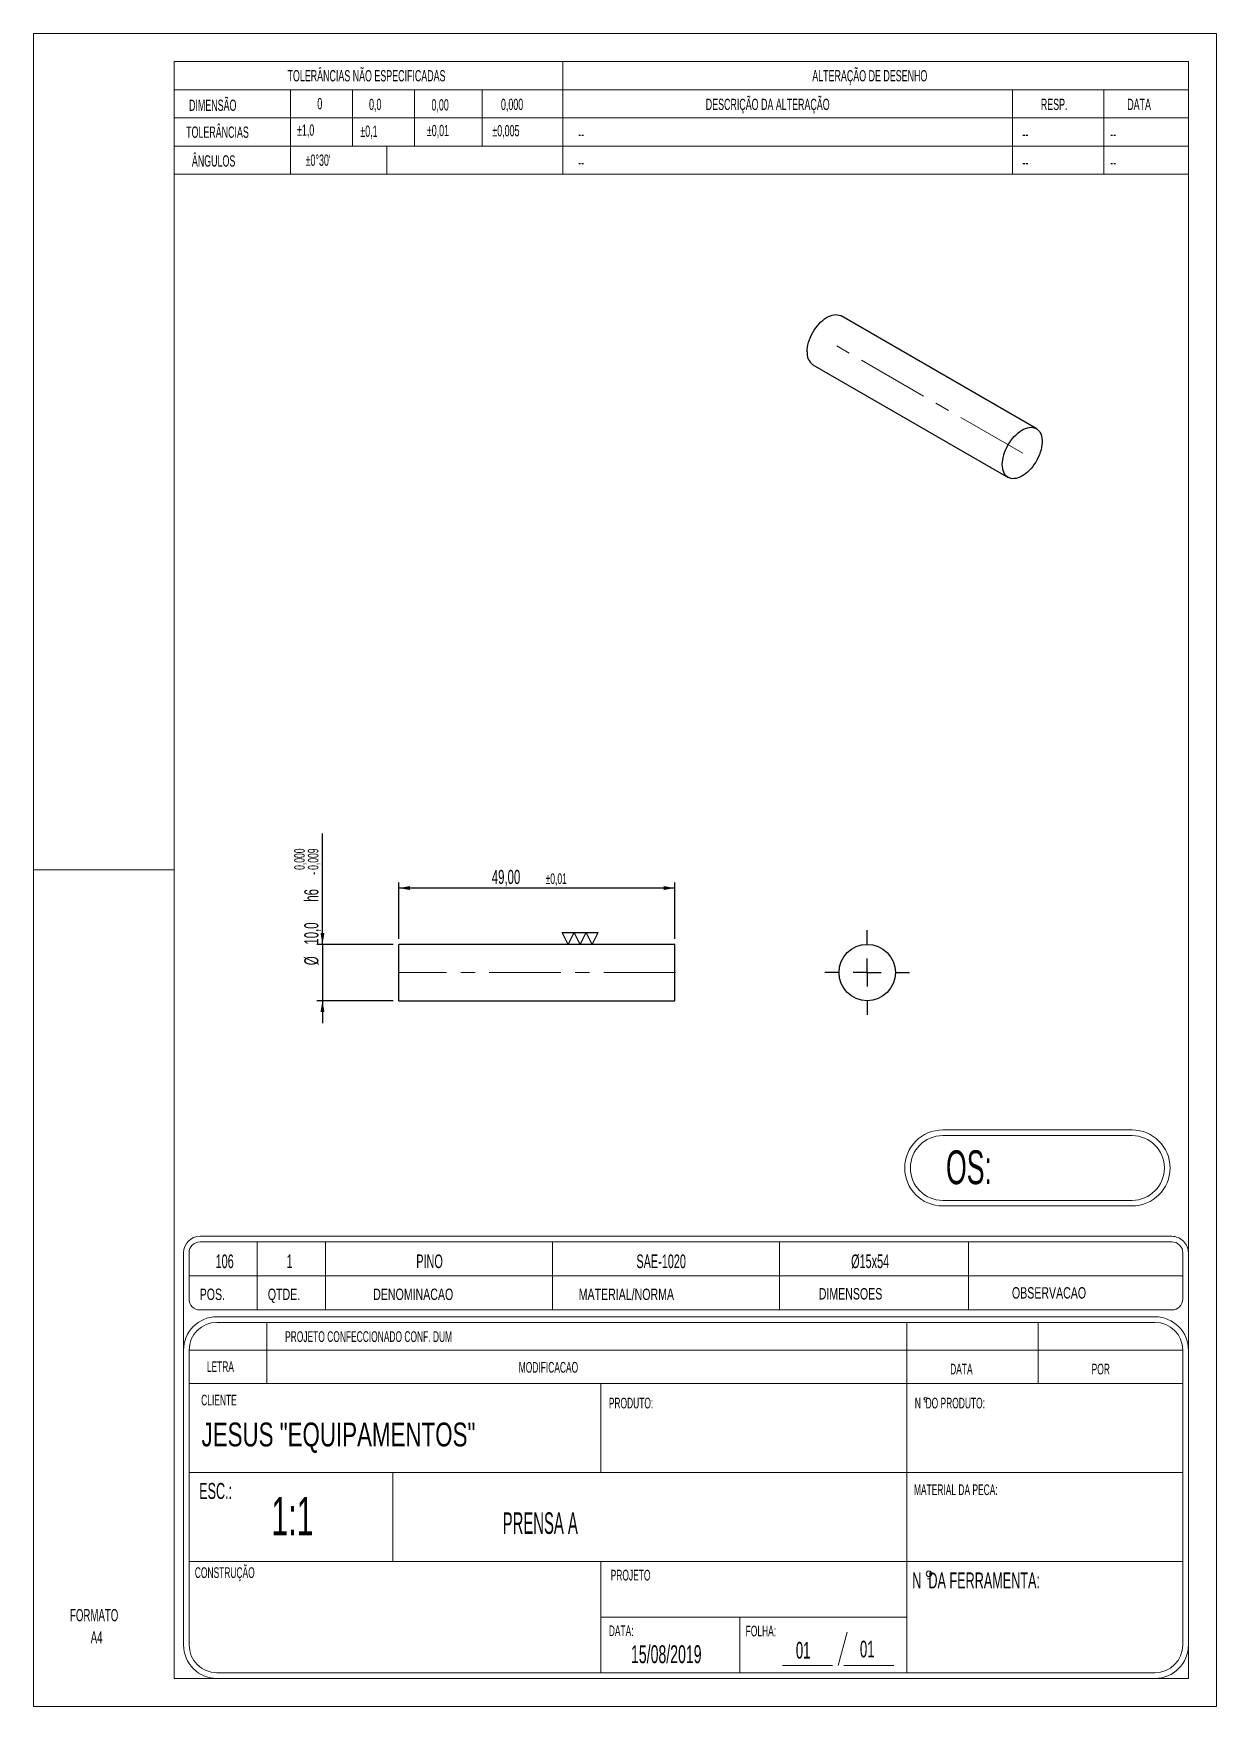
# Model space of a CAD drawing. Header units: millimetres. Extents: x 0 to 210, y 0 to 297.
import ezdxf

# ---------------------------------------------------------------- set-up
doc = ezdxf.new("R2010")
doc.units = ezdxf.units.MM
doc.linetypes.add('CENTERX2', pattern=[20.32, 12.7, -2.54, 2.54, -2.54])
doc.layers.add('COTAS', color=7, linetype='Continuous')
doc.styles.add('SLDTEXTSTYLE0', font='TXT', dxfattribs={"width": 0.595745})
doc.styles.add('SLDTEXTSTYLE1', font='TXT', dxfattribs={"width": 0.589474})
doc.styles.add('SLDTEXTSTYLE2', font='TXT', dxfattribs={"width": 0.515789})
doc.styles.add('SLDTEXTSTYLE3', font='TXT', dxfattribs={"width": 0.7})
doc.styles.add('SLDTEXTSTYLE4', font='TXT', dxfattribs={"width": 0.695035})
doc.styles.add('SLDTEXTSTYLE5', font='TXT', dxfattribs={"width": 0.605})
doc.dimstyles.new('SLDDIMSTYLE0', dxfattribs={"dimtxt": 2.5, "dimasz": 2, "dimexe": 0, "dimexo": 0.0625, "dimtad": 1, "dimdec": 1, "dimrnd": 1e-09, "dimzin": 12, "dimdsep": 46, "dimtxsty": 'SLDTEXTSTYLE5', "dimsah": 1, "dimcen": 0.09, "dimadec": 0, "dimazin": 3, "dimtol": 1, "dimtm": 0.009, "dimtfac": 1, "dimtdec": 3, "dimtmove": 0, "dimatfit": 0, "dimfxl": 0, "dimfrac": 2, "dimtolj": 1, "dimarcsym": 0})
doc.dimstyles.new('SLDDIMSTYLE1', dxfattribs={"dimtxt": 2.5, "dimasz": 2, "dimexe": 0, "dimexo": 0.0625, "dimtad": 1, "dimrnd": 1e-09, "dimzin": 12, "dimdsep": 46, "dimtxsty": 'SLDTEXTSTYLE5', "dimsah": 1, "dimcen": 0.09, "dimadec": 0, "dimazin": 3, "dimtol": 1, "dimtp": 0.01, "dimtm": 0.01, "dimtfac": 1, "dimtofl": 0, "dimtmove": 0, "dimatfit": 3, "dimfxl": 0, "dimfrac": 2, "dimtolj": 1, "dimarcsym": 0})

# ---------------------------------------------------------------- blocks, each defined once
blk = doc.blocks.new('SW_NOTE_0')
at = {"color": 0, "linetype": 'Continuous', "lineweight": 18, "insert": (0, 2.77), "char_height": 2.152, "attachment_point": 1, "style": 'SLDTEXTSTYLE0'}
blk.add_mtext('FORMATO', dxfattribs=at)
blk = doc.blocks.new('SW_NOTE_0_1')
at = {"color": 0, "linetype": 'Continuous', "lineweight": 18, "insert": (0, 2.77), "char_height": 2.152, "attachment_point": 1, "style": 'SLDTEXTSTYLE0'}
blk.add_mtext('A4', dxfattribs=at)
blk = doc.blocks.new('Bloco2')
at = {"color": 7, "linetype": 'Continuous', "lineweight": 18}
for p, q in [((210.04, 297.06), (0.04, 297.06)), ((0.04, 297.06), (0.04, 0.06)), ((210.04, 0.06), (210.04, 297.06)), ((205.04, 292.06), (25.04, 292.06)), ((25.04, 292.06), (25.04, 5.06)), ((205.04, 5.06), (205.04, 292.06)), ((0.04, 148.56), (25.04, 148.56)), ((25.04, 5.06), (205.04, 5.06)), ((0.04, 0.06), (210.04, 0.06))]:
    blk.add_line(p, q, dxfattribs=at)
for name, p in [('SW_NOTE_0', (6.53, 14.59)), ('SW_NOTE_0_1', (10.2, 10.66))]:
    blk.add_blockref(name, p, dxfattribs=at)
blk = doc.blocks.new('_D')
at = {"layer": 'COTAS'}
for p, q in [((51.31, 135.65), (51.31, 155.32)), ((63.85, 135.65), (50.31, 135.65)), ((51.31, 135.65), (51.31, 125.65)), ((63.85, 125.65), (50.31, 125.65)), ((51.31, 125.65), (51.31, 121.65))]:
    blk.add_line(p, q, dxfattribs=at)
for points in [[(51.31, 135.65), (51.66, 137.65), (50.96, 137.65)], [(51.31, 125.65), (50.96, 123.65), (51.66, 123.65)]]:
    blk.add_solid(points, dxfattribs=at)
at = {"layer": 'COTAS', "attachment_point": 1, "rotation": 90, "style": 'SLDTEXTSTYLE5'}
for s, insert, char_height in [('0,000', (46.28, 148.88), 1.875), ('0,009', (48.71, 148.88), 1.875), ('-', (48.71, 148.02), 1.88), ('h6', (48.08, 143.23), 2.5), ('10,0', (48.08, 135.61), 2.5), ('%%c', (48.08, 131.96), 2.5)]:
    blk.add_mtext(s, dxfattribs=dict(at, insert=insert, char_height=char_height))
blk = doc.blocks.new('_D_1')
at = {"layer": 'COTAS'}
for p, q in [((64.85, 136.65), (64.85, 146.65)), ((113.85, 145.65), (64.85, 145.65)), ((113.85, 136.65), (113.85, 146.65))]:
    blk.add_line(p, q, dxfattribs=at)
for points in [[(64.85, 145.65), (66.85, 145.3), (66.85, 146)], [(113.85, 145.65), (111.85, 146), (111.85, 145.3)]]:
    blk.add_solid(points, dxfattribs=at)
at = {"layer": 'COTAS', "attachment_point": 1, "style": 'SLDTEXTSTYLE5'}
for s, insert, char_height in [('49,00', (81.36, 148.87), 2.5), ('±0,01', (90.91, 148.25), 1.875)]:
    blk.add_mtext(s, dxfattribs=dict(at, insert=insert, char_height=char_height))
blk = doc.blocks.new('SW_SFSYMBOL_0')
at = {"layer": 'COTAS', "color": 0}
for p, q in [((-2.12, 0), (-3.17, 2.12)), ((-3.17, 2.12), (-1.06, 2.12)), ((-2.12, 0), (-1.06, 2.12)), ((0, 0), (-1.06, 2.12)), ((-1.06, 2.12), (1.06, 2.12)), ((0, 0), (1.06, 2.12)), ((2.12, 0), (1.06, 2.12)), ((1.06, 2.12), (3.17, 2.12)), ((2.12, 0), (3.17, 2.12))]:
    blk.add_line(p, q, dxfattribs=at)
blk = doc.blocks.new('SW_CENTERMARKSYMBOL_0')
at = {"layer": 'COTAS', "color": 0}
for p, q in [((0, 5), (0, 7.5)), ((-5, 0), (-7.5, 0)), ((0, 0), (-2.5, 0)), ((0, 0), (0, 2.5)), ((0, 0), (0, -2.5)), ((0, 0), (2.5, 0)), ((5, 0), (7.5, 0)), ((0, -5), (0, -7.5))]:
    blk.add_line(p, q, dxfattribs=at)

msp = doc.modelspace()

# ---------------------------------------------------------------- linework, layer by layer
at = {"color": 7, "linetype": 'Continuous', "lineweight": 18}
for p, q in [((205.008, 292.355), (25.008, 292.355)), ((25.008, 272.355), (25.008, 292.355)), ((93.952, 272.355), (93.952, 292.355)), ((205.008, 292.355), (205.008, 272.355)), ((25.008, 287.355), (93.952, 287.355)), ((45.638, 272.355), (45.638, 287.355)), ((56.638, 277.355), (56.638, 287.355)), ((67.638, 277.355), (67.638, 287.355)), ((79.638, 277.355), (79.638, 287.355)), ((93.952, 287.355), (205.008, 287.355)), ((173.82, 272.355), (173.82, 287.355)), ((190.008, 272.355), (190.008, 287.355)), ((25.008, 282.355), (93.952, 282.355)), ((93.952, 282.355), (205.008, 282.355)), ((25.008, 277.355), (93.952, 277.355)), ((62.703, 277.355), (62.703, 272.355)), ((93.952, 277.355), (205.008, 277.355)), ((25.008, 272.355), (93.952, 272.355)), ((93.952, 272.355), (205.008, 272.355)), ((195.007, 102.713), (161.409, 102.713)), ((195.007, 101.713), (161.409, 101.713)), ((161.409, 90.213), (195.007, 90.213)), ((161.409, 89.213), (195.007, 89.213)), ((202.068, 83.83), (29.588, 83.83)), ((26.648, 11.281), (26.648, 80.89)), ((26.648, 80.89), (26.648, 67.814)), ((27.628, 80.89), (27.628, 72.714)), ((202.068, 82.85), (29.588, 82.85)), ((39.724, 70.754), (39.724, 82.85)), ((51.82, 70.754), (51.82, 82.85)), ((92.14, 70.754), (92.14, 82.85)), ((132.46, 70.754), (132.46, 82.85)), ((165.958, 70.754), (165.958, 82.85)), ((204.028, 72.714), (204.028, 80.89)), ((205.008, 11.281), (205.008, 80.89)), ((27.628, 76.802), (204.028, 76.802)), ((29.588, 70.754), (202.068, 70.754)), ((32.573, 69.545), (199.083, 69.545)), ((32.573, 68.557), (199.083, 68.557)), ((41.461, 57.694), (41.461, 68.557)), ((155.026, 68.557), (155.026, 57.694)), ((178.345, 68.557), (178.345, 57.694)), ((27.635, 11.281), (27.635, 63.619)), ((27.635, 63.619), (204.02, 63.619)), ((204.02, 63.619), (204.02, 11.281)), ((27.635, 57.694), (204.02, 57.694)), ((100.712, 57.694), (100.712, 41.894)), ((155.026, 57.694), (155.026, 41.894)), ((158.197, 54.455), (158.457, 54.455)), ((158.197, 54.431), (158.457, 54.431)), ((27.635, 41.894), (204.02, 41.894)), ((63.768, 26.093), (63.768, 41.894)), ((155.026, 26.093), (155.026, 41.894)), ((27.635, 26.093), (204.02, 26.093)), ((100.712, 26.093), (100.712, 6.343)), ((155.026, 26.093), (155.026, 6.343)), ((158.686, 22.997), (159.204, 22.997)), ((100.712, 16.218), (155.026, 16.218)), ((125.4, 16.218), (125.4, 6.343)), ((144.433, 13.541), (142.846, 7.616)), ((199.083, 6.343), (32.573, 6.343)), ((141.858, 7.616), (132.971, 7.616)), ((143.833, 7.616), (152.721, 7.616)), ((199.083, 5.355), (32.573, 5.355)), ((204.438, 5.355), (205.008, 5.355)), ((205.008, 5.355), (205.008, 5.926))]:
    msp.add_line(p, q, dxfattribs=at)
at = {"color": 7, "linetype": 'Continuous', "lineweight": 25}
for p, q in [((178.015, 227.212), (143.367, 247.214)), ((138.367, 238.554), (173.015, 218.552)), ((113.846, 135.65), (64.846, 135.65)), ((64.846, 130.65), (64.846, 135.65)), ((113.846, 130.65), (113.846, 135.65)), ((64.846, 125.65), (64.846, 130.65)), ((113.846, 125.65), (113.846, 130.65)), ((64.846, 125.65), (113.846, 125.65))]:
    msp.add_line(p, q, dxfattribs=at)
at = {"color": 7, "linetype": 'Continuous', "lineweight": 25, "flags": 128}
for points in [[(137.331, 240.843), (137.348, 241.247), (137.397, 241.665), (137.479, 242.096), (137.593, 242.533), (137.736, 242.974), (137.91, 243.414), (138.11, 243.849), (138.337, 244.275), (138.587, 244.688), (138.859, 245.085), (139.149, 245.46), (139.455, 245.812), (139.774, 246.136), (140.104, 246.43), (140.441, 246.691), (140.782, 246.916), (141.123, 247.104), (141.462, 247.252), (141.796, 247.359), (142.121, 247.425), (142.434, 247.448), (142.733, 247.429), (143.014, 247.367), (143.275, 247.264), (143.367, 247.214)], [(171.98, 220.841), (171.996, 221.245), (172.046, 221.663), (172.127, 222.094), (172.241, 222.531), (172.385, 222.972), (172.558, 223.412), (172.759, 223.847), (172.985, 224.273), (173.235, 224.686), (173.507, 225.083), (173.797, 225.458), (174.103, 225.81), (174.423, 226.134), (174.752, 226.428), (175.089, 226.689), (175.43, 226.914), (175.771, 227.102), (176.11, 227.25), (176.444, 227.357), (176.769, 227.423), (177.082, 227.446), (177.381, 227.427), (177.662, 227.365), (177.923, 227.262), (178.162, 227.117), (178.376, 226.933), (178.563, 226.711), (178.722, 226.453), (178.85, 226.162), (178.948, 225.841), (179.014, 225.492), (179.047, 225.118), (179.047, 224.723), (179.014, 224.312), (178.948, 223.887), (178.85, 223.452), (178.722, 223.012), (178.563, 222.572), (178.376, 222.133), (178.162, 221.702), (177.923, 221.282), (177.662, 220.877), (177.381, 220.491), (177.082, 220.127), (176.769, 219.788), (176.444, 219.479), (176.11, 219.201), (175.771, 218.958), (175.43, 218.751), (175.089, 218.583), (174.752, 218.455), (174.423, 218.368), (174.103, 218.324), (173.797, 218.322), (173.507, 218.363), (173.235, 218.445), (172.985, 218.57), (172.759, 218.734), (172.558, 218.937), (172.385, 219.177), (172.241, 219.452), (172.127, 219.759), (172.046, 220.095), (171.996, 220.456), (171.98, 220.841)]]:
    msp.add_lwpolyline(points, dxfattribs=at)
at = {"color": 7, "linetype": 'Continuous', "lineweight": 25}
msp.add_circle((147.996, 130.65), 5, dxfattribs=at)
at = {"color": 7, "linetype": 'Continuous', "lineweight": 18}
for centre, radius in [((158.327, 54.991), 0.247), ((158.327, 54.968), 0.247), ((158.974, 23.918), 0.494)]:
    msp.add_circle(centre, radius, dxfattribs=at)
at = {"color": 7, "linetype": 'Continuous', "lineweight": 25}
msp.add_arc((139.812, 240.587), 2.494, 174.09906, 234.58876, dxfattribs=at)
at = {"color": 7, "linetype": 'Continuous', "lineweight": 18}
for centre, radius, start, end in [((161.409, 95.963), 6.75, 90, 270), ((161.409, 95.963), 5.75, 90, 270), ((195.007, 95.963), 6.75, 270, 90), ((195.007, 95.963), 5.75, 270, 90), ((29.588, 80.89), 2.94, 90.00001, 180), ((202.068, 80.89), 2.94, 0, 90.00001), ((29.588, 80.89), 1.96, 90.00001, 180), ((202.068, 80.89), 1.96, 0, 90.00001), ((29.588, 72.714), 1.96, 180, 270), ((202.068, 72.714), 1.96, 270, 0), ((32.573, 63.619), 5.925, 90, 180), ((32.573, 63.619), 4.938, 90, 180), ((199.083, 63.619), 5.925, 0, 90), ((199.083, 63.619), 4.938, 0, 90), ((32.573, 11.281), 5.925, 180, 270), ((32.573, 11.281), 4.938, 180, 270), ((199.083, 11.281), 4.938, 270, 0), ((199.083, 11.281), 5.925, 270, 0)]:
    msp.add_arc(centre, radius, start, end, dxfattribs=at)
at = {"layer": 'COTAS', "linetype": 'CENTERX2', "lineweight": 18}
for p, q in [((175.602, 222.832), (140.78, 242.934)), ((113.946, 130.65), (64.746, 130.65))]:
    msp.add_line(p, q, dxfattribs=at)

# ---------------------------------------------------------------- block references
at = {"layer": 'COTAS'}
for name, p in [('Bloco2', (-0.032, 0.296)), ('SW_SFSYMBOL_0', (97.048, 135.65)), ('SW_CENTERMARKSYMBOL_0', (147.996, 130.65))]:
    msp.add_blockref(name, p, dxfattribs=at)

# ---------------------------------------------------------------- texts
at = {"color": 7, "linetype": 'Continuous', "lineweight": 0}
for s, insert, char_height, attachment_point, style in [('TOLERÂNCIAS NÃO ESPECIFICADAS', (59.127, 290.85), 2, 2, 'SLDTEXTSTYLE1'), ('ALTERAÇÃO DE DESENHO', (148.464, 290.85), 2, 2, 'SLDTEXTSTYLE1'), ('DIMENSÃO', (27.625, 285.608), 2, 1, 'SLDTEXTSTYLE1'), ('0', (50.396, 285.894), 2, 1, 'SLDTEXTSTYLE1'), ('0,0', (59.578, 285.766), 2, 1, 'SLDTEXTSTYLE1'), ('0,00', (70.659, 285.678), 2, 1, 'SLDTEXTSTYLE1'), ('0,000', (82.99, 285.766), 2, 1, 'SLDTEXTSTYLE1'), ('DESCRIÇÃO DA ALTERAÇÃO', (119.344, 285.766), 2, 1, 'SLDTEXTSTYLE1'), ('RESP.', (178.82, 285.766), 2, 1, 'SLDTEXTSTYLE1'), ('DATA', (194.161, 285.766), 2, 1, 'SLDTEXTSTYLE1'), ('TOLERÂNCIAS', (27.108, 280.834), 2, 1, 'SLDTEXTSTYLE1'), ('±1,0', (46.794, 281.201), 2, 1, 'SLDTEXTSTYLE1'), ('±0,1', (58.032, 281.004), 2, 1, 'SLDTEXTSTYLE1'), ('±0,01', (69.838, 281.124), 2, 1, 'SLDTEXTSTYLE1'), ('±0,005', (81.468, 281.091), 2, 1, 'SLDTEXTSTYLE1'), ('--', (96.692, 280.489), 2, 1, 'SLDTEXTSTYLE1'), ('--', (175.537, 280.489), 2, 1, 'SLDTEXTSTYLE1'), ('--', (191.143, 280.489), 2, 1, 'SLDTEXTSTYLE1'), ('ÂNGULOS', (28.13, 275.729), 2, 1, 'SLDTEXTSTYLE1'), ("±0°30'", (48.317, 275.862), 2, 1, 'SLDTEXTSTYLE1'), ('--', (96.692, 275.489), 2, 1, 'SLDTEXTSTYLE1'), ('--', (175.537, 275.489), 2, 1, 'SLDTEXTSTYLE1'), ('--', (191.143, 275.489), 2, 1, 'SLDTEXTSTYLE1'), ('OS:', (161.988, 99.089), 6, 1, 'SLDTEXTSTYLE1'), ('106', (33.946, 80.602), 2.4192, 2, 'SLDTEXTSTYLE0'), ('1', (45.478, 80.602), 2.419, 2, 'SLDTEXTSTYLE0'), ('PINO', (70.314, 80.602), 2.4192, 2, 'SLDTEXTSTYLE0'), ('SAE-1020', (111.43, 80.602), 2.4192, 2, 'SLDTEXTSTYLE0'), ('Ø15x54', (148.519, 80.602), 2.4192, 2, 'SLDTEXTSTYLE0'), ('POS.', (29.517, 74.543), 2.0223, 1, 'SLDTEXTSTYLE4'), ('QTDE.', (41.613, 74.543), 2.0223, 1, 'SLDTEXTSTYLE4'), ('DENOMINACAO', (60.315, 74.543), 2.02233, 1, 'SLDTEXTSTYLE4'), ('MATERIAL/NORMA', (96.794, 74.543), 2.02233, 1, 'SLDTEXTSTYLE4'), ('DIMENSOES', (139.402, 74.634), 2.0223, 1, 'SLDTEXTSTYLE4'), ('OBSERVACAO', (173.691, 74.799), 2.0223, 1, 'SLDTEXTSTYLE4'), ('PROJETO CONFECCIONADO CONF. DUM', (44.674, 66.974), 1.89605, 1, 'SLDTEXTSTYLE1'), ('LETRA', (30.778, 61.635), 1.896, 1, 'SLDTEXTSTYLE1'), ('MODIFICACAO', (86.15, 61.522), 1.89605, 1, 'SLDTEXTSTYLE1'), ('DATA', (162.728, 61.212), 1.896, 1, 'SLDTEXTSTYLE1'), ('POR', (187.84, 61.212), 1.896, 1, 'SLDTEXTSTYLE1'), ('CLIENTE', (29.779, 55.715), 1.896, 1, 'SLDTEXTSTYLE1'), ('PRODUTO:', (102.136, 55.176), 1.896, 1, 'SLDTEXTSTYLE1'), ('N  DO PRODUTO:', (156.45, 55.176), 1.89605, 1, 'SLDTEXTSTYLE1'), ('JESUS "EQUIPAMENTOS"', (29.842, 50.765), 4.23333, 1, 'SLDTEXTSTYLE3'), ('ESC.:', (29.418, 40.048), 2.8441, 1, 'SLDTEXTSTYLE1'), ('MATERIAL DA PECA:', (156.299, 39.796), 1.89605, 1, 'SLDTEXTSTYLE1'), ('1:1', (42.234, 37.563), 6.8258, 1, 'SLDTEXTSTYLE1'), ('PRENSA A', (83.303, 34.827), 3.8224, 1, 'SLDTEXTSTYLE2'), ('CONSTRUÇÃO', (28.652, 25.077), 1.896, 1, 'SLDTEXTSTYLE1'), ('PROJETO', (102.469, 24.626), 1.896, 1, 'SLDTEXTSTYLE1'), ('N  DA FERRAMENTA:', (155.999, 24.156), 2.84407, 1, 'SLDTEXTSTYLE1'), ('DATA:', (102.135, 14.747), 1.896, 1, 'SLDTEXTSTYLE1'), ('FOLHA:', (126.429, 14.712), 1.896, 1, 'SLDTEXTSTYLE1'), ('01', (146.705, 12.042), 2.9626, 1, 'SLDTEXTSTYLE1'), ('15/08/2019', (106.073, 11.232), 3.175, 1, 'SLDTEXTSTYLE1'), ('01', (135.334, 11.833), 2.9626, 1, 'SLDTEXTSTYLE1')]:
    msp.add_mtext(s, dxfattribs=dict(at, insert=insert, char_height=char_height, attachment_point=attachment_point, style=style))

# ---------------------------------------------------------------- dimensions: what is measured, and where the dimension line sits
at = {"layer": 'COTAS'}
dim = msp.add_linear_dim(base=(51.305, 125.65), p1=(64.846, 135.65), p2=(64.846, 125.65), angle=90, text='%%c<>h6', dimstyle='SLDDIMSTYLE0', dxfattribs=at)
dim.commit()
dim.dimension.update_dxf_attribs({"geometry": '_D', "text_midpoint": (51.305, 143.641), "dimtype": 160})
dim = msp.add_linear_dim(base=(64.846, 145.65), p1=(113.846, 135.65), p2=(64.846, 135.65), dimstyle='SLDDIMSTYLE1', dxfattribs=at)
dim.commit()
dim.dimension.update_dxf_attribs({"geometry": '_D_1', "text_midpoint": (89.346, 145.65), "dimtype": 160})

doc.saveas('drawing.dxf')
